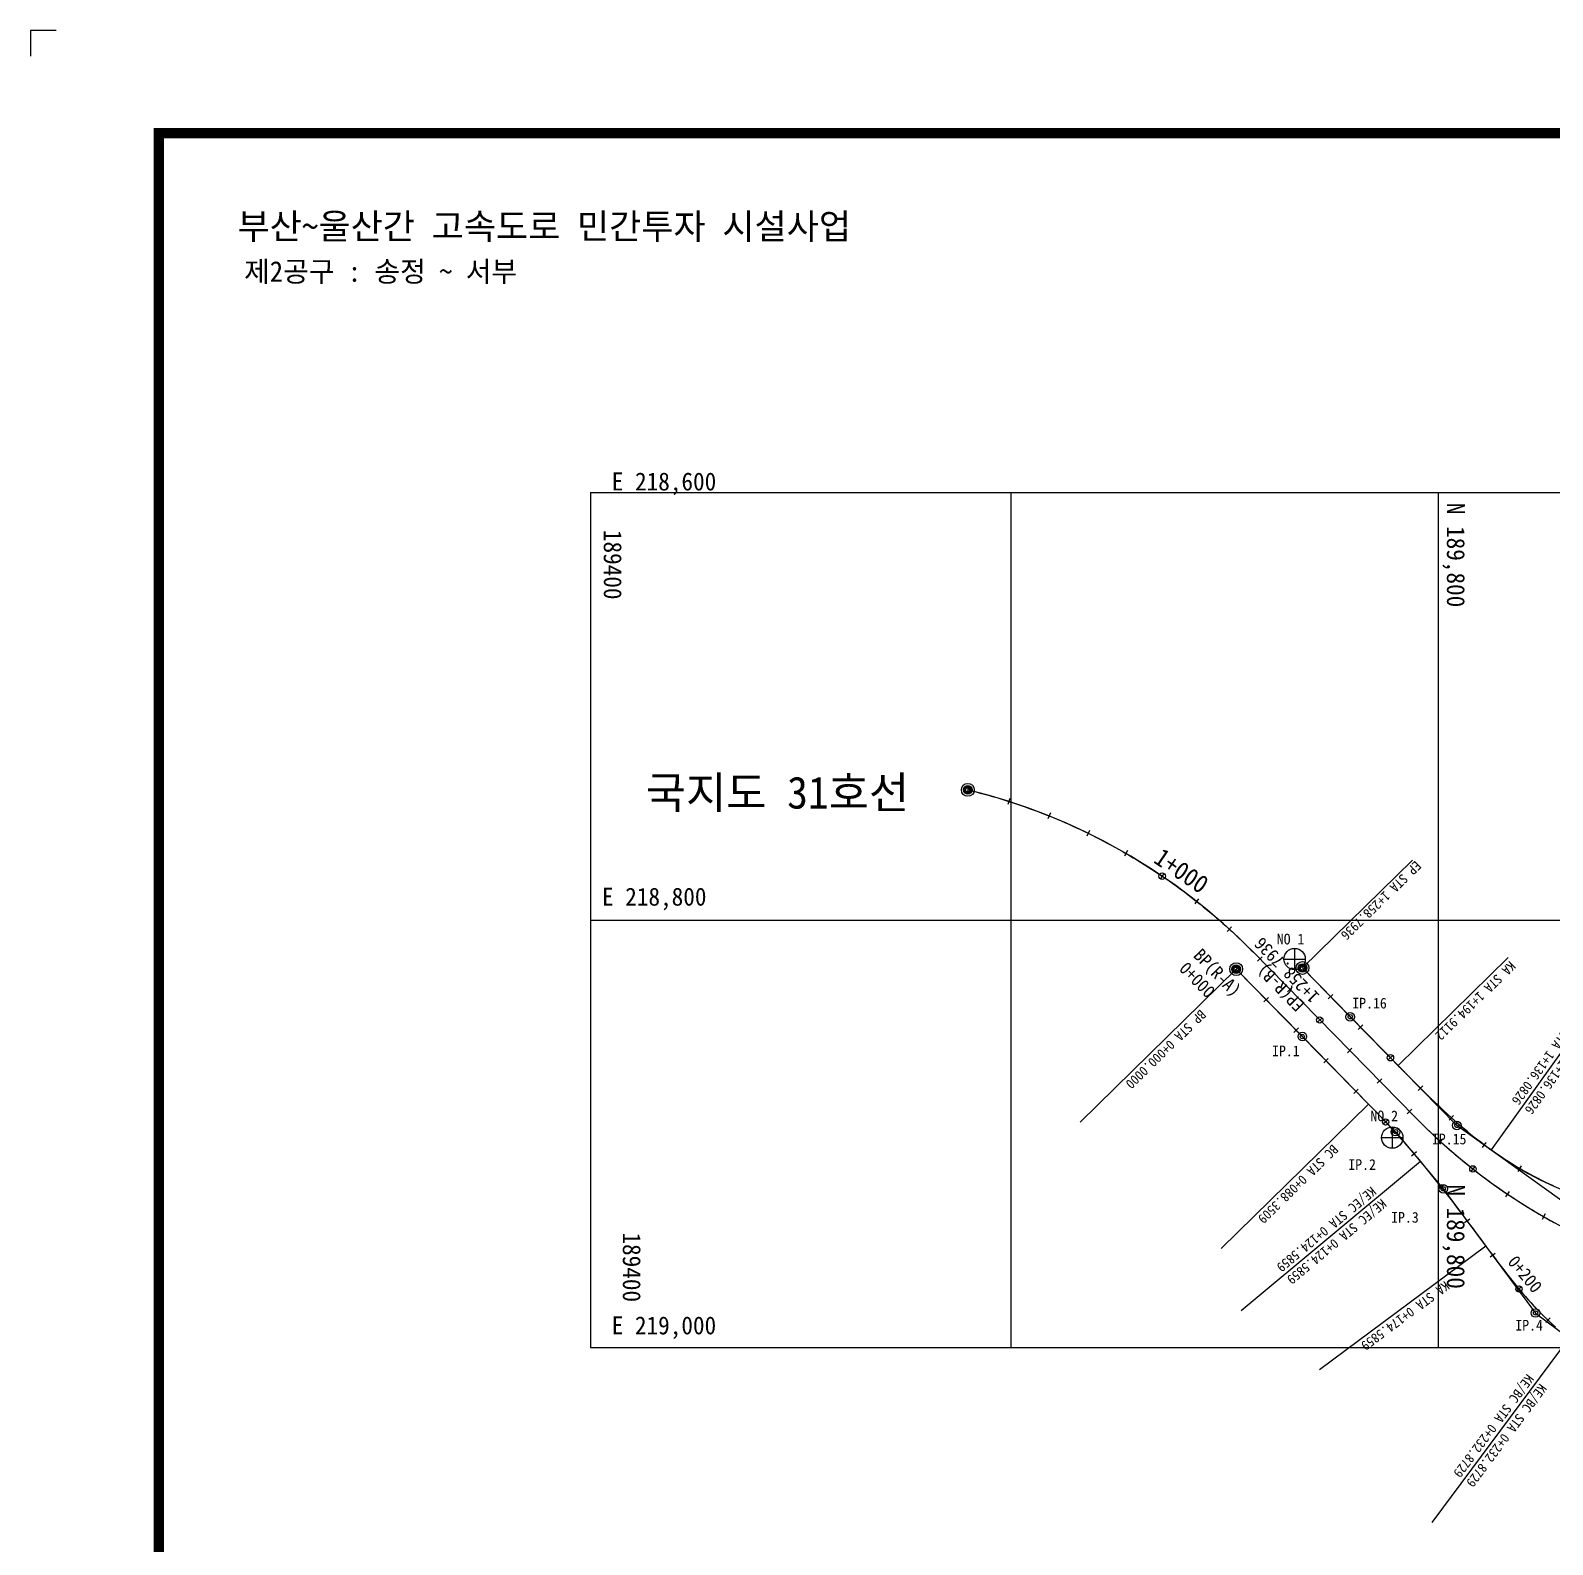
# Model space of a CAD drawing. Header units: millimetres. Extents: x 8286 to 10304, y 723 to 2148.
# Drawn here: x 8286 to 8998, y 1440 to 2148 of the extents above; entities that cross this region are included whole.
import ezdxf
from ezdxf.enums import TextEntityAlignment as Align

# ---------------------------------------------------------------- set-up
doc = ezdxf.new("R2010")
doc.units = ezdxf.units.MM
for name, color, linetype in [('CA-ALGN-CNTL', 2, 'Continuous'), ('CA-ALGN-IPLN', 1, 'Continuous'), ('CA-ALGN-IPSM', 2, 'Continuous'), ('CA-ALGN-STSM', 2, 'Continuous'), ('CA-ALGN-TEXT', 3, 'Continuous'), ('CA-LEAL', 1, 'Continuous'), ('CA-LEAT', 3, 'Continuous'), ('CA-TEXT', 3, 'Continuous'), ('CV-GRID-LINE', 1, 'Continuous'), ('CV-GRID-TEXT', 4, 'Continuous'), ('CV-SURV-SYMB', 3, 'Continuous'), ('CV-SURV-TEXT', 3, 'Continuous'), ('CX-BORD', 3, 'Continuous'), ('CX-BORD-LIN1', 4, 'Continuous'), ('CX-BORD-LIN2', 3, 'Continuous'), ('CX-BORD-TEX2', 7, 'Continuous'), ('CX-BORD-TEX3', 6, 'Continuous'), ('CX-MISC', 2, 'Continuous')]:
    doc.layers.add(name, color=color, linetype=linetype)
doc.styles.add('TAEGP', font='DotumChe.ttf')
doc.styles.add('TAEGULIM', font='DotumChe.ttf')
doc.styles.add('TB_TEXT', font='DotumChe.ttf')
doc.styles.add('TB_WBTXT', font='H2GTRE.TTF')
doc.styles.add('TB_WMTXT', font='DotumChe.ttf')

# ---------------------------------------------------------------- blocks, each defined once
blk = doc.blocks.new('CXBLKA1-KHCA')
at = {"layer": 'CX-BORD-LIN1', "const_width": 2}
blk.add_lwpolyline([(796, 0), (0, 0), (0, 554), (796, 554)], close=True, dxfattribs=at)
at = {"layer": 'CX-MISC'}
blk.add_lwpolyline([(-20, 574), (-25, 574), (-25, 569)], dxfattribs=at)
at = {"layer": 'CX-BORD-LIN1', "style": 'TB_TEXT'}
for tag, height, p in [('TR_RNUM4', 3, (285.11, 26.64)), ('TR_RDAT4', 3.5, (317.5, 27)), ('TR_DGN4', 3.5, (459.12, 27)), ('TR_CHK4', 3.5, (499.12, 27)), ('TR_APP4', 3.5, (539.12, 27)), ('TR_RNUM3', 3, (285.11, 20.64)), ('TR_RDAT3', 3.5, (317.5, 21)), ('TR_DGN3', 3.5, (459.12, 21)), ('TR_CHK3', 3.5, (499.12, 21)), ('TR_APP3', 3.5, (539.12, 21)), ('TR_RNUM2', 3, (285.11, 14.64)), ('TR_RDAT2', 3.5, (317.5, 15)), ('TR_DGN2', 3.5, (459.12, 15)), ('TR_CHK2', 3.5, (499.12, 15)), ('TR_APP2', 3.5, (539.12, 15)), ('TR_RNUM1', 3, (285.11, 8.64)), ('TR_RDAT1', 3.5, (317.5, 9)), ('TR_DGN1', 3.5, (459.12, 9)), ('TR_CHK1', 3.5, (499.12, 9)), ('TR_APP1', 3.5, (539.12, 9))]:
    blk.add_attdef(tag, text='', height=height, dxfattribs=at).set_placement(p, align=Align.MIDDLE_CENTER)
for tag, p in [('TR_RCON4', (342.3, 27)), ('TR_RCON3', (342.3, 21)), ('TR_RCON2', (342.3, 15)), ('TR_RCON1', (342.3, 9))]:
    blk.add_attdef(tag, text='', height=3.5, dxfattribs=at).set_placement(p, align=Align.MIDDLE_LEFT)
at = {"layer": 'CX-BORD-LIN2', "style": 'TB_TEXT'}
blk.add_attdef('TD_VERSION', text='', height=3, rotation=90, dxfattribs=at).set_placement((800.5, 48.01), align=Align.MIDDLE_CENTER)
at = {"layer": 'CX-BORD-TEX2', "style": 'TB_WMTXT'}
for tag, height, p in [('TB_CNAME', 5, (15.34, 531.83)), ('TB_CSCOP', 4, (16.63, 523.83))]:
    blk.add_attdef(tag, text='', height=height, dxfattribs=at).set_placement(p, align=Align.BOTTOM_LEFT)
at = {"layer": 'CX-BORD-TEX2', "style": 'TB_WBTXT'}
for tag, height, p in [('TB_MTITIL', 10, (398, 533.33)), ('TB_STITL', 7, (398, 518.33))]:
    blk.add_attdef(tag, text='', height=height, dxfattribs=at).set_placement(p, align=Align.MIDDLE_CENTER)
at = {"layer": 'CX-BORD-TEX3', "style": 'TB_TEXT'}
for tag, height, p in [('TD_DCOMP', 4.5, (217.5, 25)), ('TD_CSECT', 4.5, (611, 25)), ('TD_CDIST', 4.5, (656, 25)), ('TD_DNAME_TOP', 4.5, (755, 25)), ('TD_DNAME_MAIN', 4.5, (755, 19.01)), ('TD_CCOMP', 4.5, (217.5, 15)), ('TD_HSCAL', 4.5, (626.7, 15.24)), ('TD_VSCAL', 4.5, (655.78, 15.24)), ('TD_DNAME_BOT', 3, (755, 13.65)), ('TD_CNAME', 5, (65, 5.75)), ('TD_FIELD', 4.5, (182.5, 5.53)), ('TD_CSTEP', 4.5, (253.24, 5.53)), ('TD_DWGCODE', 4.5, (641, 5.39)), ('TD_DWGNO', 4.5, (755, 5.39))]:
    blk.add_attdef(tag, text='', height=height, dxfattribs=at).set_placement(p, align=Align.MIDDLE_CENTER)

msp = doc.modelspace()

# ---------------------------------------------------------------- linework, layer by layer
at = {"layer": 'CA-ALGN-CNTL'}
for p, q in [((8724.52, 1793.06), (8724.52, 1793.06)), ((8858.09, 1717.07), (8933.58, 1640.08)), ((8925.76, 1664.13), (8881.03, 1709.74))]:
    msp.add_line(p, q, dxfattribs=at)
for points in [[(8724.52, 1793.06), (8724.52, 1793.06), (8726.46, 1792.58), (8728.4, 1792.08), (8730.33, 1791.57), (8732.26, 1791.05), (8734.19, 1790.52), (8736.11, 1789.97), (8738.03, 1789.4), (8739.94, 1788.83), (8741.85, 1788.23), (8743.76, 1787.63), (8745.66, 1787.01), (8747.56, 1786.38), (8749.45, 1785.73), (8751.34, 1785.08), (8753.23, 1784.4), (8755.1, 1783.72), (8756.98, 1783.02), (8758.85, 1782.31), (8760.71, 1781.58), (8762.57, 1780.84), (8764.42, 1780.09), (8766.27, 1779.32), (8768.11, 1778.54), (8769.95, 1777.75), (8771.78, 1776.95), (8773.6, 1776.13), (8775.42, 1775.3), (8777.24, 1774.45), (8779.04, 1773.6), (8780.84, 1772.73), (8782.64, 1771.85), (8784.43, 1770.95), (8786.21, 1770.04), (8787.98, 1769.12), (8789.75, 1768.19), (8791.52, 1767.24), (8793.27, 1766.28), (8795.02, 1765.31), (8796.76, 1764.33), (8798.49, 1763.33), (8800.22, 1762.32), (8801.94, 1761.3), (8803.65, 1760.27), (8805.36, 1759.22), (8807.06, 1758.17), (8808.75, 1757.1), (8810.43, 1756.01), (8812.1, 1754.92), (8813.77, 1753.82), (8815.43, 1752.7), (8817.08, 1751.57), (8818.72, 1750.43), (8820.36, 1749.28), (8821.98, 1748.11), (8823.6, 1746.94), (8825.21, 1745.75), (8826.81, 1744.55), (8828.4, 1743.34), (8829.99, 1742.12), (8831.56, 1740.88), (8833.13, 1739.64), (8834.68, 1738.38), (8836.23, 1737.12), (8837.77, 1735.84), (8839.3, 1734.55), (8840.82, 1733.25), (8842.33, 1731.94), (8843.83, 1730.62), (8845.33, 1729.29), (8846.81, 1727.95), (8848.28, 1726.6), (8849.75, 1725.23), (8851.2, 1723.86), (8852.64, 1722.48), (8854.08, 1721.08), (8855.5, 1719.68), (8856.92, 1718.26), (8858.09, 1717.07), (8933.58, 1640.08), (8934.98, 1638.66), (8936.4, 1637.25), (8937.83, 1635.85), (8939.26, 1634.45), (8940.71, 1633.07), (8942.16, 1631.7), (8943.63, 1630.34), (8945.1, 1628.99), (8946.59, 1627.65), (8948.08, 1626.32), (8949.58, 1625), (8951.1, 1623.69), (8952.62, 1622.39), (8954.15, 1621.1), (8955.69, 1619.83), (8957.24, 1618.56), (8958.8, 1617.31), (8960.37, 1616.07), (8961.94, 1614.84), (8963.53, 1613.62), (8965.12, 1612.41), (8966.72, 1611.21), (8968.33, 1610.03), (8969.95, 1608.85), (8971.58, 1607.69), (8973.22, 1606.54), (8974.86, 1605.4), (8976.51, 1604.27), (8978.17, 1603.16), (8979.84, 1602.05), (8981.51, 1600.96), (8983.2, 1599.88), (8984.89, 1598.82), (8986.59, 1597.76), (8988.29, 1596.72), (8990.01, 1595.69), (8991.73, 1594.67), (8993.46, 1593.66), (8995.19, 1592.67), (8996.94, 1591.68), (8998.69, 1590.72)], [(8850.06, 1709.19), (8911.92, 1646.11), (8913.31, 1644.68), (8914.7, 1643.24), (8916.09, 1641.8), (8917.47, 1640.35), (8918.84, 1638.89), (8920.2, 1637.43), (8921.56, 1635.96), (8922.91, 1634.49), (8924.26, 1633.01), (8925.6, 1631.52), (8926.93, 1630.03), (8928.25, 1628.53), (8929.57, 1627.03), (8930.88, 1625.52), (8932.19, 1624.01), (8933.49, 1622.48), (8934.78, 1620.96), (8936.07, 1619.42), (8936.22, 1619.24), (8937.49, 1617.71), (8938.76, 1616.16), (8940.03, 1614.61), (8941.29, 1613.06), (8942.54, 1611.5), (8943.79, 1609.94), (8945.03, 1608.37), (8946.27, 1606.8), (8947.5, 1605.22), (8948.73, 1603.64), (8949.95, 1602.06), (8951.17, 1600.47), (8952.38, 1598.89), (8953.6, 1597.3), (8954.81, 1595.7), (8956.01, 1594.11), (8957.22, 1592.51), (8958.42, 1590.91), (8959.62, 1589.31), (8960.82, 1587.71), (8962.01, 1586.11), (8963.21, 1584.5), (8964.4, 1582.9), (8965.6, 1581.29), (8966.79, 1579.69), (8967.98, 1578.09), (8969.18, 1576.48), (8970.38, 1574.88), (8971.58, 1573.28), (8972.78, 1571.68), (8973.99, 1570.09), (8975.21, 1568.5), (8976.43, 1566.92), (8977.66, 1565.35), (8978.91, 1563.78), (8980.16, 1562.22), (8981.43, 1560.67), (8982.7, 1559.13), (8984, 1557.61), (8985.3, 1556.09), (8986.62, 1554.59), (8987.96, 1553.11), (8989.32, 1551.63), (8990.69, 1550.18), (8992.08, 1548.75), (8993.49, 1547.33), (8994.93, 1545.93), (8996.38, 1544.56), (8997.85, 1543.21), (8999.35, 1541.88)], [(8998.45, 1607.79), (8996.63, 1608.62), (8994.82, 1609.47), (8993.02, 1610.35), (8991.23, 1611.24), (8989.45, 1612.16), (8987.69, 1613.1), (8985.93, 1614.06), (8984.19, 1615.04), (8982.46, 1616.04), (8980.74, 1617.06), (8979.03, 1618.1), (8977.33, 1619.16), (8975.65, 1620.24), (8973.98, 1621.34), (8972.32, 1622.46), (8970.68, 1623.6), (8969.24, 1624.62), (8967.62, 1625.79), (8966.02, 1626.99), (8964.43, 1628.2), (8962.85, 1629.42), (8961.28, 1630.67), (8959.73, 1631.93), (8958.19, 1633.2), (8956.66, 1634.49), (8955.14, 1635.79), (8953.63, 1637.1), (8952.13, 1638.43), (8950.64, 1639.76), (8949.16, 1641.11), (8947.69, 1642.46), (8946.23, 1643.83), (8944.77, 1645.2), (8943.32, 1646.58), (8941.88, 1647.97), (8940.45, 1649.36), (8939.02, 1650.76), (8937.6, 1652.17), (8936.18, 1653.58), (8934.77, 1654.99), (8933.36, 1656.41), (8931.95, 1657.83), (8930.55, 1659.25), (8929.14, 1660.68), (8927.74, 1662.11), (8926.34, 1663.53), (8925.76, 1664.13), (8881.03, 1709.74)], [(8925.76, 1664.13), (8926.01, 1663.87), (8926.23, 1663.65), (8926.42, 1663.46), (8926.59, 1663.29), (8926.73, 1663.13), (8926.87, 1663), (8926.99, 1662.87), (8927.1, 1662.76), (8927.21, 1662.65), (8927.31, 1662.55), (8927.41, 1662.45), (8927.5, 1662.35), (8927.6, 1662.26), (8927.69, 1662.16), (8927.77, 1662.07), (8927.86, 1661.98), (8927.95, 1661.9), (8928.04, 1661.81), (8928.12, 1661.72), (8928.21, 1661.63), (8928.3, 1661.54), (8928.39, 1661.45), (8928.47, 1661.36), (8928.56, 1661.27), (8928.65, 1661.18), (8928.74, 1661.09), (8928.83, 1661), (8928.91, 1660.91), (8929, 1660.83), (8929.09, 1660.74), (8929.18, 1660.65), (8929.26, 1660.56), (8929.35, 1660.47), (8929.44, 1660.38), (8929.53, 1660.29), (8929.61, 1660.2), (8929.7, 1660.11), (8929.79, 1660.02), (8929.88, 1659.93), (8929.96, 1659.84), (8930.05, 1659.76), (8930.14, 1659.67), (8930.23, 1659.58), (8930.32, 1659.49), (8930.4, 1659.4), (8930.49, 1659.31), (8930.58, 1659.22), (8930.67, 1659.13), (8930.75, 1659.04), (8930.84, 1658.95), (8930.93, 1658.87), (8931.02, 1658.78), (8931.1, 1658.69), (8931.19, 1658.6), (8931.28, 1658.51), (8931.37, 1658.42), (8931.46, 1658.33), (8931.54, 1658.24), (8931.63, 1658.15), (8931.72, 1658.06), (8931.81, 1657.98), (8931.9, 1657.89), (8931.98, 1657.8), (8932.07, 1657.71), (8932.16, 1657.62), (8932.25, 1657.53), (8932.33, 1657.44), (8932.42, 1657.35), (8932.51, 1657.26), (8932.6, 1657.18), (8932.69, 1657.09), (8932.77, 1657), (8932.86, 1656.91), (8932.95, 1656.82), (8933.04, 1656.73), (8933.13, 1656.64), (8933.21, 1656.55), (8933.3, 1656.47), (8933.39, 1656.38), (8933.48, 1656.29), (8933.57, 1656.2), (8933.65, 1656.11), (8933.74, 1656.02), (8933.83, 1655.93), (8933.92, 1655.84), (8934.01, 1655.76), (8934.1, 1655.67), (8934.18, 1655.58), (8934.27, 1655.49), (8934.36, 1655.4), (8934.45, 1655.31), (8934.54, 1655.22), (8934.62, 1655.14), (8934.71, 1655.05), (8934.8, 1654.96), (8934.89, 1654.87), (8934.98, 1654.78), (8935.07, 1654.69), (8935.15, 1654.6), (8935.24, 1654.52), (8935.33, 1654.43), (8935.42, 1654.34), (8935.51, 1654.25), (8935.6, 1654.16), (8935.68, 1654.07), (8935.77, 1653.99), (8935.86, 1653.9), (8935.95, 1653.81), (8936.04, 1653.72), (8936.13, 1653.63), (8936.21, 1653.54), (8936.3, 1653.46), (8936.39, 1653.37), (8936.48, 1653.28), (8936.57, 1653.19), (8936.66, 1653.1), (8936.75, 1653.01), (8936.83, 1652.93), (8936.92, 1652.84), (8937.01, 1652.75), (8937.1, 1652.66), (8937.19, 1652.57), (8937.28, 1652.49), (8937.37, 1652.4), (8937.46, 1652.31), (8937.54, 1652.22), (8937.63, 1652.13), (8937.72, 1652.05), (8937.81, 1651.96), (8937.9, 1651.87), (8937.99, 1651.78), (8938.08, 1651.69), (8938.17, 1651.61), (8938.25, 1651.52), (8938.34, 1651.43), (8938.43, 1651.34), (8938.52, 1651.25), (8938.61, 1651.17), (8938.7, 1651.08), (8938.79, 1650.99), (8938.88, 1650.9), (8938.97, 1650.82), (8939.06, 1650.73), (8939.14, 1650.64), (8939.23, 1650.55), (8939.32, 1650.47), (8939.41, 1650.38), (8939.5, 1650.29), (8939.59, 1650.2), (8939.68, 1650.12), (8939.77, 1650.03), (8939.86, 1649.94), (8939.95, 1649.85), (8940.04, 1649.77), (8940.13, 1649.68), (8940.22, 1649.59), (8940.31, 1649.5), (8940.39, 1649.42), (8940.48, 1649.33), (8940.57, 1649.24), (8940.66, 1649.15), (8940.75, 1649.07), (8940.84, 1648.98), (8940.93, 1648.89), (8941.02, 1648.8), (8941.11, 1648.72), (8941.2, 1648.63), (8941.29, 1648.54), (8941.38, 1648.46), (8941.47, 1648.37), (8941.56, 1648.28), (8941.65, 1648.2), (8941.74, 1648.11), (8941.83, 1648.02), (8941.92, 1647.93), (8942.01, 1647.85), (8942.1, 1647.76), (8942.19, 1647.67), (8942.28, 1647.59), (8942.37, 1647.5), (8942.46, 1647.41), (8942.55, 1647.33), (8942.64, 1647.24), (8942.73, 1647.15), (8942.82, 1647.07), (8942.91, 1646.98), (8943, 1646.89), (8943.09, 1646.81), (8943.18, 1646.72), (8943.27, 1646.63), (8943.36, 1646.55), (8943.45, 1646.46), (8943.54, 1646.37), (8943.63, 1646.29), (8943.72, 1646.2), (8943.81, 1646.11), (8943.9, 1646.03), (8943.99, 1645.94), (8944.08, 1645.86), (8944.17, 1645.77), (8944.26, 1645.68), (8944.35, 1645.6), (8944.44, 1645.51), (8944.53, 1645.42), (8944.62, 1645.34), (8944.72, 1645.25), (8944.81, 1645.17), (8944.9, 1645.08), (8944.99, 1644.99), (8945.08, 1644.91), (8945.17, 1644.82), (8945.26, 1644.74), (8945.35, 1644.65), (8945.44, 1644.57), (8945.53, 1644.48), (8945.62, 1644.39), (8945.71, 1644.31), (8945.81, 1644.22), (8945.9, 1644.14), (8945.99, 1644.05), (8946.08, 1643.97), (8946.17, 1643.88), (8946.26, 1643.79), (8946.35, 1643.71), (8946.44, 1643.62), (8946.53, 1643.54), (8946.63, 1643.45), (8946.72, 1643.37), (8946.81, 1643.28), (8946.9, 1643.2), (8946.99, 1643.11), (8947.08, 1643.03), (8947.17, 1642.94), (8947.27, 1642.86), (8947.36, 1642.77), (8947.45, 1642.69), (8947.54, 1642.6), (8947.63, 1642.51), (8947.72, 1642.43), (8947.81, 1642.35), (8947.91, 1642.26), (8948, 1642.18), (8948.09, 1642.09), (8948.18, 1642.01), (8948.27, 1641.92), (8948.37, 1641.84), (8948.46, 1641.75), (8948.55, 1641.67), (8948.64, 1641.58), (8948.73, 1641.5), (8948.83, 1641.41), (8948.92, 1641.33), (8949.01, 1641.24), (8949.1, 1641.16), (8949.19, 1641.07), (8949.29, 1640.99), (8949.38, 1640.91), (8949.47, 1640.82), (8949.56, 1640.74), (8949.66, 1640.65), (8949.75, 1640.57), (8949.84, 1640.49), (8949.93, 1640.4), (8950.03, 1640.32), (8950.12, 1640.23), (8950.21, 1640.15), (8950.3, 1640.06), (8950.4, 1639.98), (8950.49, 1639.9), (8950.58, 1639.81), (8950.67, 1639.73), (8950.77, 1639.65), (8950.86, 1639.56), (8950.95, 1639.48), (8951.05, 1639.39), (8951.14, 1639.31), (8951.23, 1639.23), (8951.32, 1639.14), (8951.42, 1639.06), (8951.51, 1638.98), (8951.6, 1638.89), (8951.7, 1638.81), (8951.79, 1638.73), (8951.88, 1638.64), (8951.98, 1638.56), (8952.07, 1638.48), (8952.16, 1638.39), (8952.26, 1638.31), (8952.35, 1638.23), (8952.44, 1638.15), (8952.54, 1638.06), (8952.63, 1637.98), (8952.72, 1637.9), (8952.82, 1637.81), (8952.91, 1637.73), (8953.01, 1637.65), (8953.1, 1637.57), (8953.19, 1637.48), (8953.29, 1637.4), (8953.38, 1637.32), (8953.47, 1637.24), (8953.57, 1637.15), (8953.66, 1637.07), (8953.76, 1636.99), (8953.85, 1636.91), (8953.94, 1636.82), (8954.04, 1636.74), (8954.13, 1636.66), (8954.23, 1636.58), (8954.32, 1636.5), (8954.42, 1636.41), (8954.51, 1636.33), (8954.6, 1636.25), (8954.7, 1636.17), (8954.79, 1636.09), (8954.89, 1636), (8954.98, 1635.92), (8955.08, 1635.84), (8955.17, 1635.76), (8955.27, 1635.68), (8955.36, 1635.6), (8955.46, 1635.51), (8955.55, 1635.43), (8955.65, 1635.35), (8955.74, 1635.27), (8955.84, 1635.19), (8955.93, 1635.11), (8956.03, 1635.03), (8956.12, 1634.94), (8956.22, 1634.86), (8956.31, 1634.78), (8956.41, 1634.7), (8956.5, 1634.62), (8956.6, 1634.54), (8956.69, 1634.46), (8956.79, 1634.38), (8956.88, 1634.3), (8956.98, 1634.22), (8957.07, 1634.14), (8957.17, 1634.05), (8957.26, 1633.97), (8957.36, 1633.89), (8957.46, 1633.81), (8957.55, 1633.73), (8957.65, 1633.65), (8957.74, 1633.57), (8957.84, 1633.49), (8957.93, 1633.41), (8958.03, 1633.33), (8958.13, 1633.25), (8958.22, 1633.17), (8958.32, 1633.09), (8958.41, 1633.01), (8958.51, 1632.93), (8958.61, 1632.85), (8958.7, 1632.77), (8958.8, 1632.69), (8958.9, 1632.61), (8958.99, 1632.53), (8959.09, 1632.45), (8959.19, 1632.37), (8959.28, 1632.29), (8959.38, 1632.22), (8959.47, 1632.14), (8959.57, 1632.06), (8959.67, 1631.98), (8959.77, 1631.9), (8959.86, 1631.82), (8959.96, 1631.74), (8960.06, 1631.66), (8960.15, 1631.58), (8960.25, 1631.5), (8960.35, 1631.43), (8960.44, 1631.35), (8960.54, 1631.27), (8960.64, 1631.19), (8960.74, 1631.11), (8960.83, 1631.03), (8960.93, 1630.95), (8961.03, 1630.88), (8961.12, 1630.8), (8961.22, 1630.72), (8961.32, 1630.64), (8961.42, 1630.56), (8961.51, 1630.48), (8961.61, 1630.41), (8961.71, 1630.33), (8961.81, 1630.25), (8961.91, 1630.17), (8962, 1630.09), (8962.1, 1630.02), (8962.2, 1629.94), (8962.3, 1629.86), (8962.4, 1629.78), (8962.49, 1629.71), (8962.59, 1629.63), (8962.69, 1629.55), (8962.79, 1629.47), (8962.89, 1629.4), (8962.98, 1629.32), (8963.08, 1629.24), (8963.18, 1629.17), (8963.28, 1629.09), (8963.38, 1629.01), (8963.48, 1628.93), (8963.58, 1628.86), (8963.67, 1628.78), (8963.77, 1628.7), (8963.87, 1628.63), (8963.97, 1628.55), (8964.07, 1628.47), (8964.17, 1628.4), (8964.27, 1628.32), (8964.37, 1628.25), (8964.47, 1628.17), (8964.56, 1628.09), (8964.66, 1628.02), (8964.76, 1627.94), (8964.86, 1627.87), (8964.96, 1627.79), (8965.06, 1627.71), (8965.16, 1627.64), (8965.26, 1627.56), (8965.36, 1627.49), (8965.46, 1627.41), (8965.56, 1627.34), (8965.66, 1627.26), (8965.76, 1627.18), (8965.86, 1627.11), (8965.96, 1627.03), (8966.06, 1626.96), (8966.16, 1626.88), (8966.26, 1626.81), (8966.36, 1626.73), (8966.46, 1626.66), (8966.56, 1626.58), (8966.66, 1626.51), (8966.76, 1626.44), (8966.86, 1626.36), (8966.96, 1626.29), (8967.06, 1626.21), (8967.16, 1626.14), (8967.26, 1626.06), (8967.37, 1625.98), (8967.48, 1625.9), (8967.59, 1625.82), (8967.71, 1625.73), (8967.83, 1625.64), (8967.96, 1625.55), (8968.1, 1625.45), (8968.25, 1625.34), (8968.41, 1625.22), (8968.59, 1625.09), (8968.79, 1624.95), (8969, 1624.79), (8969.24, 1624.62)], [(8966.79, 1579.69), (8967, 1579.41), (8967.19, 1579.16), (8967.35, 1578.94), (8967.49, 1578.75), (8967.62, 1578.57), (8967.73, 1578.42), (8967.84, 1578.28), (8967.93, 1578.15), (8968.02, 1578.03), (8968.11, 1577.91), (8968.2, 1577.8), (8968.28, 1577.69), (8968.35, 1577.59), (8968.43, 1577.48), (8968.51, 1577.38), (8968.58, 1577.28), (8968.66, 1577.18), (8968.73, 1577.08), (8968.8, 1576.98), (8968.88, 1576.88), (8968.95, 1576.78), (8969.03, 1576.68), (8969.1, 1576.58), (8969.18, 1576.48), (8969.25, 1576.38), (8969.33, 1576.28), (8969.4, 1576.18), (8969.48, 1576.08), (8969.55, 1575.98), (8969.63, 1575.88), (8969.7, 1575.78), (8969.78, 1575.68), (8969.85, 1575.58), (8969.93, 1575.48), (8970, 1575.38), (8970.08, 1575.28), (8970.15, 1575.18), (8970.23, 1575.08), (8970.3, 1574.98), (8970.38, 1574.88), (8970.45, 1574.78), (8970.53, 1574.68), (8970.6, 1574.58), (8970.68, 1574.48), (8970.75, 1574.38), (8970.83, 1574.28), (8970.9, 1574.18), (8970.98, 1574.08), (8971.05, 1573.98), (8971.13, 1573.88), (8971.2, 1573.78), (8971.28, 1573.68), (8971.35, 1573.58), (8971.43, 1573.48), (8971.5, 1573.38), (8971.58, 1573.28), (8971.65, 1573.18), (8971.73, 1573.08), (8971.8, 1572.98), (8971.88, 1572.88), (8971.95, 1572.78), (8972.03, 1572.68), (8972.1, 1572.58), (8972.18, 1572.48), (8972.25, 1572.38), (8972.33, 1572.28), (8972.4, 1572.18), (8972.48, 1572.08), (8972.55, 1571.98), (8972.63, 1571.88), (8972.71, 1571.78), (8972.78, 1571.68), (8972.86, 1571.58), (8972.93, 1571.48), (8973.01, 1571.38), (8973.08, 1571.28), (8973.16, 1571.19), (8973.23, 1571.09), (8973.31, 1570.99), (8973.39, 1570.89), (8973.46, 1570.79), (8973.54, 1570.69), (8973.61, 1570.59), (8973.69, 1570.49), (8973.76, 1570.39), (8973.84, 1570.29), (8973.92, 1570.19), (8973.99, 1570.09), (8974.07, 1569.99), (8974.14, 1569.89), (8974.22, 1569.79), (8974.29, 1569.69), (8974.37, 1569.59), (8974.45, 1569.5), (8974.52, 1569.4), (8974.6, 1569.3), (8974.67, 1569.2), (8974.75, 1569.1), (8974.83, 1569), (8974.9, 1568.9), (8974.98, 1568.8), (8975.06, 1568.7), (8975.13, 1568.6), (8975.21, 1568.5), (8975.28, 1568.4), (8975.36, 1568.31), (8975.44, 1568.21), (8975.51, 1568.11), (8975.59, 1568.01), (8975.67, 1567.91), (8975.74, 1567.81), (8975.82, 1567.71), (8975.9, 1567.61), (8975.97, 1567.51), (8976.05, 1567.42), (8976.13, 1567.32), (8976.2, 1567.22), (8976.28, 1567.12), (8976.36, 1567.02), (8976.43, 1566.92), (8976.51, 1566.82), (8976.59, 1566.73), (8976.66, 1566.63), (8976.74, 1566.53), (8976.82, 1566.43), (8976.89, 1566.33), (8976.97, 1566.23), (8977.05, 1566.13), (8977.12, 1566.04), (8977.2, 1565.94), (8977.28, 1565.84), (8977.36, 1565.74), (8977.43, 1565.64), (8977.51, 1565.54), (8977.59, 1565.45), (8977.67, 1565.35), (8977.74, 1565.25), (8977.82, 1565.15), (8977.9, 1565.05), (8977.98, 1564.96), (8978.05, 1564.86), (8978.13, 1564.76), (8978.21, 1564.66), (8978.29, 1564.56), (8978.36, 1564.47), (8978.44, 1564.37), (8978.52, 1564.27), (8978.6, 1564.17), (8978.67, 1564.07), (8978.75, 1563.98), (8978.83, 1563.88), (8978.91, 1563.78), (8978.99, 1563.68), (8979.06, 1563.59), (8979.14, 1563.49), (8979.22, 1563.39), (8979.3, 1563.29), (8979.38, 1563.2), (8979.46, 1563.1), (8979.53, 1563), (8979.61, 1562.9), (8979.69, 1562.81), (8979.77, 1562.71), (8979.85, 1562.61), (8979.93, 1562.51), (8980, 1562.42), (8980.08, 1562.32), (8980.16, 1562.22), (8980.24, 1562.13), (8980.32, 1562.03), (8980.4, 1561.93), (8980.48, 1561.83), (8980.56, 1561.74), (8980.63, 1561.64), (8980.71, 1561.54), (8980.79, 1561.45), (8980.87, 1561.35), (8980.95, 1561.25), (8981.03, 1561.16), (8981.11, 1561.06), (8981.19, 1560.96), (8981.27, 1560.87), (8981.35, 1560.77), (8981.43, 1560.67), (8981.51, 1560.58), (8981.59, 1560.48), (8981.67, 1560.38), (8981.75, 1560.29), (8981.82, 1560.19), (8981.9, 1560.1), (8981.98, 1560), (8982.06, 1559.9), (8982.14, 1559.81), (8982.22, 1559.71), (8982.3, 1559.61), (8982.38, 1559.52), (8982.46, 1559.42), (8982.54, 1559.33), (8982.62, 1559.23), (8982.7, 1559.13), (8982.79, 1559.04), (8982.87, 1558.94), (8982.95, 1558.85), (8983.03, 1558.75), (8983.11, 1558.66), (8983.19, 1558.56), (8983.27, 1558.47), (8983.35, 1558.37), (8983.43, 1558.27), (8983.51, 1558.18), (8983.59, 1558.08), (8983.67, 1557.99), (8983.75, 1557.89), (8983.83, 1557.8), (8983.92, 1557.7), (8984, 1557.61), (8984.08, 1557.51), (8984.16, 1557.42), (8984.24, 1557.32), (8984.32, 1557.23), (8984.4, 1557.13), (8984.48, 1557.04), (8984.57, 1556.94), (8984.65, 1556.85), (8984.73, 1556.75), (8984.81, 1556.66), (8984.89, 1556.57), (8984.97, 1556.47), (8985.06, 1556.38), (8985.14, 1556.28), (8985.22, 1556.19), (8985.3, 1556.09), (8985.38, 1556), (8985.47, 1555.91), (8985.55, 1555.81), (8985.63, 1555.72), (8985.71, 1555.62), (8985.8, 1555.53), (8985.88, 1555.44), (8985.96, 1555.34), (8986.04, 1555.25), (8986.13, 1555.15), (8986.21, 1555.06), (8986.29, 1554.97), (8986.38, 1554.87), (8986.46, 1554.78), (8986.54, 1554.69), (8986.62, 1554.59), (8986.71, 1554.5), (8986.79, 1554.41), (8986.87, 1554.31), (8986.96, 1554.22), (8987.04, 1554.13), (8987.12, 1554.03), (8987.21, 1553.94), (8987.29, 1553.85), (8987.38, 1553.75), (8987.46, 1553.66), (8987.54, 1553.57), (8987.63, 1553.48), (8987.71, 1553.38), (8987.79, 1553.29), (8987.88, 1553.2), (8987.96, 1553.11), (8988.05, 1553.01), (8988.13, 1552.92), (8988.22, 1552.83), (8988.3, 1552.74), (8988.38, 1552.64), (8988.47, 1552.55), (8988.55, 1552.46), (8988.64, 1552.37), (8988.72, 1552.28), (8988.81, 1552.19), (8988.89, 1552.09), (8988.98, 1552), (8989.06, 1551.91), (8989.15, 1551.82), (8989.23, 1551.73), (8989.32, 1551.64), (8989.4, 1551.54), (8989.49, 1551.45), (8989.57, 1551.36), (8989.66, 1551.27), (8989.75, 1551.18), (8989.83, 1551.09), (8989.92, 1551), (8990, 1550.91), (8990.09, 1550.82), (8990.17, 1550.72), (8990.26, 1550.63), (8990.35, 1550.54), (8990.43, 1550.45), (8990.52, 1550.36), (8990.61, 1550.27), (8990.69, 1550.18), (8990.78, 1550.09), (8990.86, 1550), (8990.95, 1549.91), (8991.04, 1549.82), (8991.12, 1549.73), (8991.21, 1549.64), (8991.3, 1549.55), (8991.39, 1549.46), (8991.47, 1549.37), (8991.56, 1549.28), (8991.65, 1549.19), (8991.73, 1549.1), (8991.82, 1549.01), (8991.91, 1548.92), (8992, 1548.84), (8992.08, 1548.75), (8992.17, 1548.66), (8992.26, 1548.57), (8992.35, 1548.48), (8992.43, 1548.39), (8992.52, 1548.3), (8992.61, 1548.21), (8992.7, 1548.12), (8992.79, 1548.04), (8992.88, 1547.95), (8992.96, 1547.86), (8993.05, 1547.77), (8993.14, 1547.68), (8993.23, 1547.59), (8993.32, 1547.51), (8993.41, 1547.42), (8993.5, 1547.33), (8993.58, 1547.24), (8993.67, 1547.15), (8993.76, 1547.07), (8993.85, 1546.98), (8993.94, 1546.89), (8994.03, 1546.8), (8994.12, 1546.72), (8994.21, 1546.63), (8994.3, 1546.54), (8994.39, 1546.45), (8994.48, 1546.37), (8994.57, 1546.28), (8994.66, 1546.19), (8994.75, 1546.11), (8994.84, 1546.02), (8994.93, 1545.93), (8995.02, 1545.85), (8995.11, 1545.76), (8995.2, 1545.67), (8995.29, 1545.59), (8995.38, 1545.5), (8995.47, 1545.42), (8995.56, 1545.33), (8995.65, 1545.24), (8995.74, 1545.16), (8995.83, 1545.07), (8995.92, 1544.99), (8996.02, 1544.9), (8996.11, 1544.82), (8996.2, 1544.73), (8996.29, 1544.64), (8996.38, 1544.56), (8996.47, 1544.47), (8996.56, 1544.39), (8996.66, 1544.3), (8996.75, 1544.22), (8996.84, 1544.13), (8996.93, 1544.05), (8997.02, 1543.97), (8997.12, 1543.88), (8997.21, 1543.8), (8997.3, 1543.71), (8997.39, 1543.63), (8997.48, 1543.54), (8997.58, 1543.46), (8997.67, 1543.38), (8997.76, 1543.29), (8997.86, 1543.21), (8997.95, 1543.12), (8998.04, 1543.04)]]:
    msp.add_lwpolyline(points, dxfattribs=at)
for centre, radius, start, end in [((8658.17, 1521.03), 280, 44.43754, 76.29279), ((9133.5, 1836.12), 280, 224.43754, 275.63216), ((9068.32, 1762.76), 170, 234.35116, 306.39597)]:
    msp.add_arc(centre, radius, start, end, dxfattribs=at)
at = {"layer": 'CA-ALGN-IPLN'}
for points in [[(9890.48, 1815.19), (9882.78, 1817.65), (9825.89, 1835.84), (9675.96, 1901.47), (9548.2, 1957.39), (9515.48, 1967.86), (9472.44, 1972.37), (9416.95, 1961.15), (9384.3, 1917.03), (9360.75, 1860.03), (9329.75, 1794.61), (9282.2, 1739.31), (9236.83, 1691.82), (9185.02, 1637.59), (9069.69, 1552.57), (8953.26, 1636.08), (8903.4, 1686.93), (8881.03, 1709.74)], [(8850.06, 1709.19), (8880.99, 1677.65), (8924.61, 1633.17), (8946.89, 1606.44), (8990.08, 1548.37), (9069.45, 1489.3), (9139.25, 1548.28), (9235.49, 1665.1), (9338.04, 1789.56), (9382.27, 1836.38), (9441.75, 1879.46), (9514.43, 1873.92), (9651.53, 1838.26), (9793.94, 1801.22), (9855.11, 1781.67), (9877.02, 1774.66)]]:
    msp.add_lwpolyline(points, dxfattribs=at)
at = {"layer": 'CA-ALGN-IPSM'}
for centre, radius in [((8724.52, 1793.06), 2), ((8724.52, 1793.06), 1), ((8850.06, 1709.19), 2), ((8850.06, 1709.19), 1), ((8881.03, 1709.74), 2), ((8881.03, 1709.74), 1), ((8903.4, 1686.93), 2), ((8903.4, 1686.93), 1), ((8880.99, 1677.65), 2), ((8880.99, 1677.65), 1), ((8953.26, 1636.08), 2), ((8924.61, 1633.17), 2), ((8924.61, 1633.17), 1), ((8953.26, 1636.08), 1), ((8946.89, 1606.44), 2), ((8946.89, 1606.44), 1), ((8990.08, 1548.37), 2), ((8990.08, 1548.37), 1)]:
    msp.add_circle(centre, radius, dxfattribs=at)
at = {"layer": 'CA-ALGN-STSM'}
for p, q in [((8724.87, 1794.52), (8724.16, 1791.6)), ((8744.22, 1789.06), (8743.3, 1786.2)), ((8763.13, 1782.23), (8762.01, 1779.45)), ((8781.5, 1774.08), (8780.19, 1771.38)), ((8799.25, 1764.63), (8797.74, 1762.03)), ((8816.27, 1753.94), (8814.59, 1751.46)), ((8832.49, 1742.06), (8830.63, 1739.71)), ((8847.82, 1729.06), (8845.8, 1726.84)), ((8851.13, 1710.24), (8848.99, 1708.14)), ((8862.19, 1715.03), (8860.05, 1712.93)), ((8865.13, 1695.96), (8862.99, 1693.86)), ((8876.19, 1700.75), (8874.05, 1698.65)), ((8893.12, 1695.27), (8895.26, 1697.37)), ((8879.13, 1681.68), (8876.99, 1679.58)), ((8890.2, 1686.47), (8888.05, 1684.37)), ((8907.12, 1680.99), (8909.27, 1683.09)), ((8893.14, 1667.4), (8891, 1665.3)), ((8904.2, 1672.19), (8902.06, 1670.09)), ((8921.13, 1666.71), (8923.27, 1668.81)), ((8907.14, 1653.12), (8905, 1651.02)), ((8918.2, 1657.91), (8916.06, 1655.81)), ((8935.18, 1652.46), (8937.3, 1654.58)), ((8921.06, 1638.71), (8918.86, 1636.67)), ((8932.2, 1643.63), (8930.06, 1641.53)), ((8949.7, 1638.59), (8951.71, 1640.82)), ((8934.4, 1623.72), (8932.12, 1621.78)), ((8946.48, 1629.76), (8944.47, 1627.54)), ((8965.18, 1625.74), (8966.99, 1628.14)), ((8961.69, 1616.94), (8959.84, 1614.58)), ((8981.98, 1614.58), (8983.49, 1617.17)), ((8947.08, 1608.18), (8944.73, 1606.33)), ((8977.77, 1605.23), (8976.09, 1602.75)), ((8959.27, 1592.28), (8956.87, 1590.48)), ((8994.64, 1594.71), (8993.15, 1592.11)), ((8971.23, 1576.25), (8968.82, 1574.45)), ((8983.48, 1560.54), (8981.18, 1558.62)), ((8996.98, 1546.05), (8994.92, 1543.87))]:
    msp.add_line(p, q, dxfattribs=at)
for centre, radius in [((8724.52, 1793.06), 3), ((8724.52, 1793.06), 1.5), ((8815.43, 1752.7), 1.5), ((8850.06, 1709.19), 3), ((8850.06, 1709.19), 1.5), ((8881.03, 1709.74), 3), ((8881.03, 1709.74), 1.5), ((8889.12, 1685.42), 1.5), ((8922.2, 1667.76), 1.5), ((8919.96, 1637.69), 1.5), ((8960.76, 1615.76), 1.5), ((8982.33, 1559.58), 1.5)]:
    msp.add_circle(centre, radius, dxfattribs=at)
at = {"layer": 'CA-LEAL'}
for p, q in [((8932.52, 1760.22), (8881.03, 1709.74)), ((8850.06, 1709.19), (8777.03, 1637.58)), ((8977.23, 1714.59), (8925.76, 1664.13)), ((9016.94, 1691.13), (8969.24, 1624.62)), ((9016.94, 1691.13), (8969.24, 1624.62)), ((8911.92, 1646.11), (8843.03, 1578.56)), ((8936.22, 1619.24), (8852.36, 1549.32)), ((8936.22, 1619.24), (8852.36, 1549.32)), ((8966.79, 1579.69), (8889.02, 1521.85)), ((9005.8, 1536.68), (8941.52, 1450.32)), ((9005.8, 1536.68), (8941.52, 1450.32))]:
    msp.add_line(p, q, dxfattribs=at)
at = {"layer": 'CV-GRID-LINE'}
for p, q in [((8548.07, 1932.16), (9301.6, 1932.16)), ((8548.07, 1932.16), (8548.07, 1810.67)), ((8744.59, 1932.16), (8744.59, 1810.67)), ((8748.07, 1932.16), (9301.6, 1932.16)), ((8944.59, 1932.16), (8944.59, 1732.16)), ((8944.59, 1932.16), (8944.59, 1732.16)), ((8548.07, 1923.43), (8548.07, 1810.67)), ((8744.59, 1923.43), (8744.59, 1810.67)), ((8944.59, 1868.28), (8944.59, 1732.16)), ((8944.59, 1868.28), (8944.59, 1532.16)), ((8548.07, 1810.67), (8548.07, 1652.92)), ((8548.07, 1810.67), (8548.07, 1652.92)), ((8744.59, 1810.67), (8744.59, 1652.92)), ((8744.59, 1810.67), (8744.59, 1652.92)), ((8548.07, 1765.89), (8548.07, 1532.16)), ((8548.07, 1765.89), (8548.07, 1532.16)), ((8744.59, 1765.89), (8744.59, 1532.16)), ((8744.59, 1765.89), (8744.59, 1532.16)), ((8548.07, 1732.16), (8865.63, 1732.16)), ((8744.59, 1732.16), (8865.63, 1732.16)), ((8865.63, 1732.16), (9255.21, 1732.16)), ((8865.63, 1732.16), (9255.21, 1732.16)), ((8548.07, 1532.16), (9148.05, 1532.16)), ((8744.59, 1532.16), (9148.05, 1532.16))]:
    msp.add_line(p, q, dxfattribs=at)
at = {"layer": 'CV-SURV-SYMB'}
for p, q in [((8877.37, 1718.92), (8877.37, 1708.92)), ((8872.37, 1713.92), (8882.37, 1713.92)), ((8918.03, 1630.39), (8928.03, 1630.39)), ((8923.03, 1635.39), (8923.03, 1625.39))]:
    msp.add_line(p, q, dxfattribs=at)
for centre in [(8877.37, 1713.92), (8923.03, 1630.39)]:
    msp.add_circle(centre, 5, dxfattribs=at)
for p in [(8877.37, 1713.92), (8923.03, 1630.39)]:
    msp.add_point(p, dxfattribs=at)

# ---------------------------------------------------------------- block references
at = {"layer": 'CX-BORD'}
ref = msp.add_blockref('CXBLKA1-KHCA', (8346.09, 770.64), dxfattribs=dict(at, xscale=2.400000000000091, yscale=2.400000000000006))
ref.add_attrib('TB_CNAME', '부산~울산간 고속도로 민간투자 시설사업', dxfattribs={"layer": 'CX-BORD-TEX2', "height": 12, "style": 'TB_WMTXT'}).set_placement((8382.92, 2047.04), align=Align.BOTTOM_LEFT)
ref.add_attrib('TB_CSCOP', '제2공구 : 송정 ~ 서부', dxfattribs={"layer": 'CX-BORD-TEX2', "height": 9.6, "style": 'TB_WMTXT'}).set_placement((8386.01, 2027.84), align=Align.BOTTOM_LEFT)

# ---------------------------------------------------------------- texts
at = {"layer": 'CA-ALGN-TEXT', "style": 'TAEGULIM'}
for s, height, rotation, p in [('1+000', 8.4, 325.83007, (8810.91, 1759.39)), ('1+258.7936', 6, 134.43755, (8889.39, 1696.93)), ('BP(R-A) ', 6, 314.43756, (8829.63, 1715.21)), ('0+000', 6, 314.43756, (8822.96, 1709.03)), ('EP(R-B) ', 6, 134.43755, (8882.59, 1692.93)), ('0+200', 6, 309.81535, (8976.68, 1572.08))]:
    msp.add_text(s, height=height, rotation=rotation, dxfattribs=at).set_placement(p)
for s, p in [('IP.16', (8904.33, 1690.79)), ('IP.1', (8866.82, 1668.45)), ('IP.15', (8941.58, 1627.25)), ('IP.2', (8902.49, 1615.32)), ('IP.3', (8922.51, 1590.61)), ('IP.4', (8980.6, 1540.17))]:
    msp.add_text(s, height=5, dxfattribs=at).set_placement(p)
at = {"layer": 'CA-LEAT', "style": 'TAEGULIM'}
for s, rotation, p in [('EP STA 1+258.7936', 224.43755, (8933.92, 1760.21)), ('KA STA 1+194.9112', 224.43755, (8978.06, 1713.28)), ('KE/EC STA 1+136.0826', 234.35116, (9012.56, 1695.05)), ('BP STA 0+000.0000', 224.43756, (8833.26, 1690.62)), ('KE/EC STA 1+136.0826', 234.35116, (9018.66, 1690.68)), ('BC STA 0+088.3509', 224.43756, (8895.12, 1627.54)), ('KE/EC STA 0+124.5859', 219.82398, (8913.17, 1607.84)), ('KE/EC STA 0+124.5859', 219.82398, (8917.98, 1602.08)), ('KA STA 0+174.5859', 216.64088, (8947.63, 1563.57)), ('KE/BC STA 0+232.8729', 233.33889, (8986.06, 1520.2)), ('KE/BC STA 0+232.8729', 233.33889, (8992.07, 1515.73))]:
    msp.add_text(s, height=4.5, rotation=rotation, dxfattribs=at).set_placement(p)
at = {"layer": 'CA-TEXT', "style": 'TAEGULIM'}
msp.add_text('국지도 31호선', height=15, dxfattribs=at).set_placement((8573.88, 1784.28))
at = {"layer": 'CV-GRID-TEXT', "style": 'TAEGULIM'}
for s, p in [('E 218,600', (8558.01, 1933.09)), ('E 218,800', (8553.43, 1738.9)), ('E 219,000', (8557.97, 1538.38))]:
    msp.add_text(s, height=8.4, dxfattribs=at).set_placement(p)
for p in [(8948.62, 1927.3), (8948.62, 1608.52)]:
    msp.add_text('N 189,800', height=8.4, rotation=270, dxfattribs=at).set_placement(p)
for p in [(8551.75, 1876.64), (8560.65, 1548.05)]:
    msp.add_text(' 189400 ', height=8.4, rotation=270, dxfattribs=at).set_placement(p, align=Align.BOTTOM_RIGHT)
at = {"layer": 'CV-SURV-TEXT', "style": 'TAEGP'}
for s, p in [('NO 1', (8869.03, 1720.75)), ('NO 2', (8912.83, 1638.05))]:
    msp.add_text(s, height=5, dxfattribs=at).set_placement(p)

doc.saveas('drawing.dxf')
